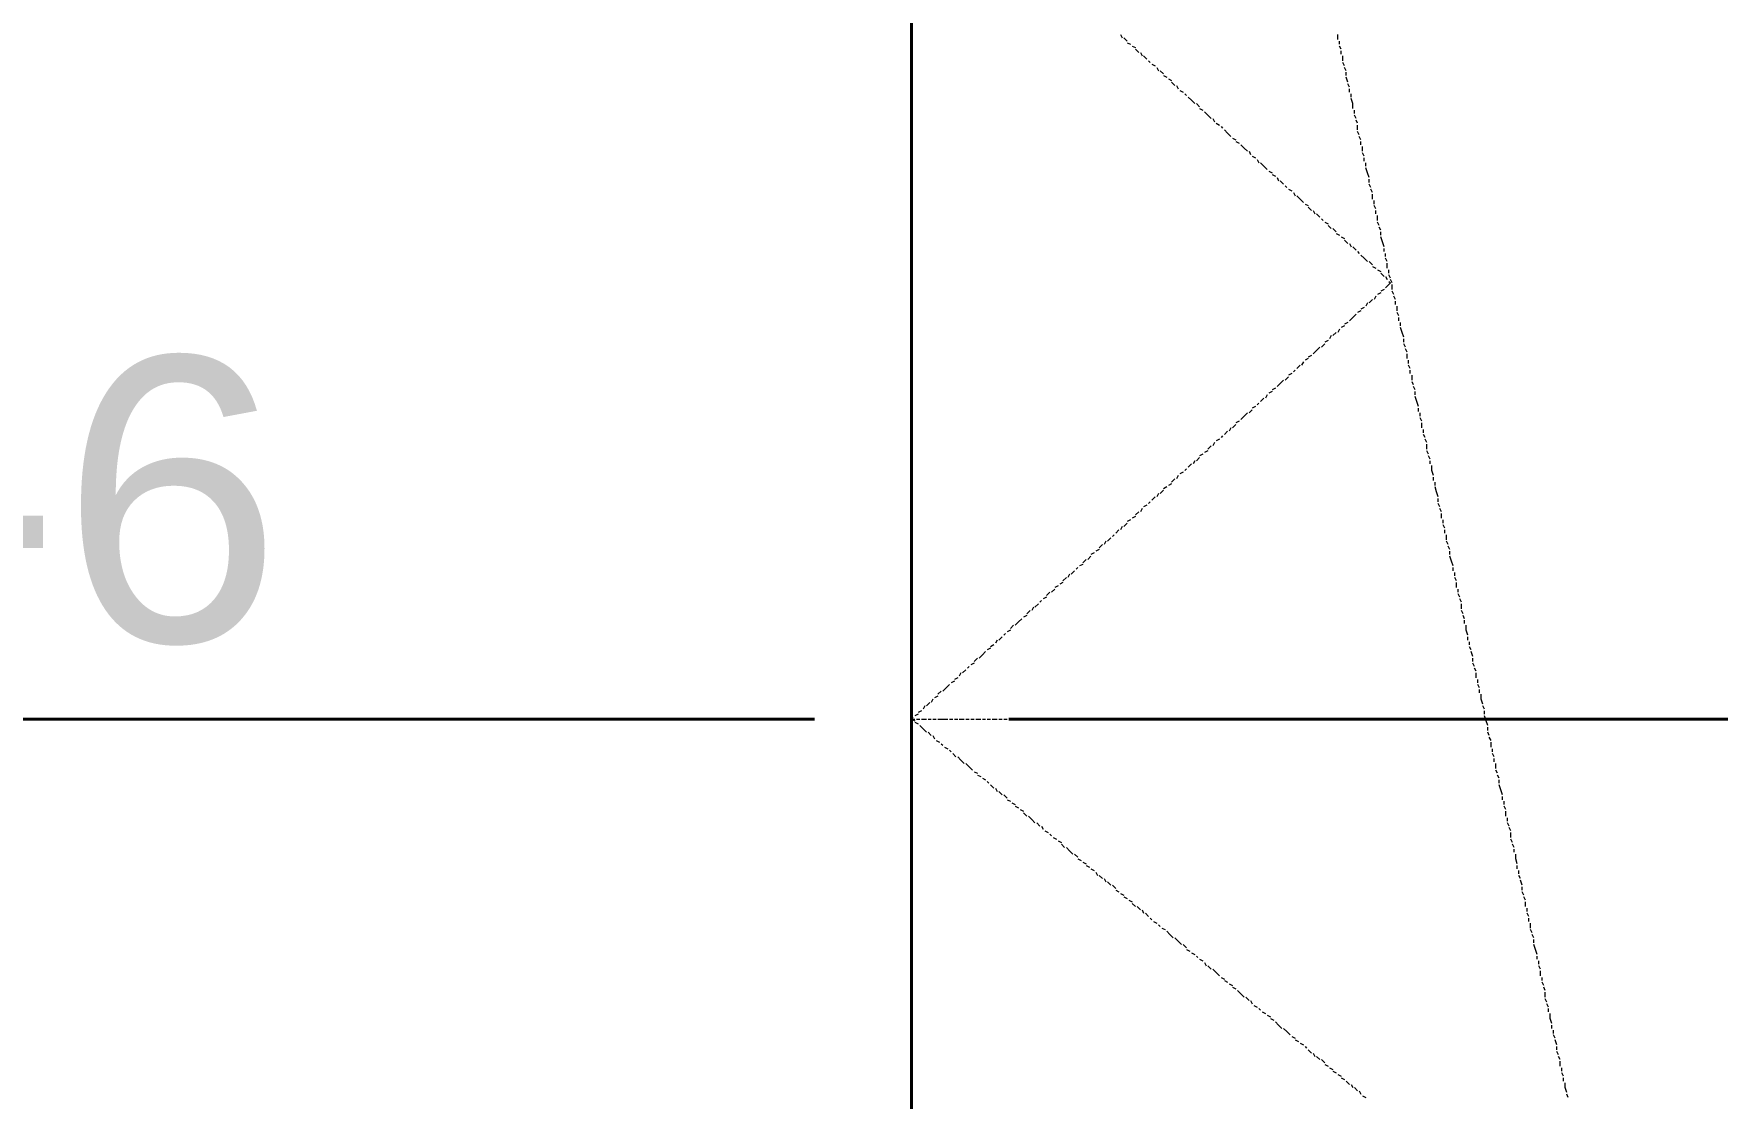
# Model space of a CAD drawing. Extents: x 8 to 21351, y 0 to 420.
# Drawn here: x 15680.71 to 15702.36, y 235.93 to 249.63 of the extents above; entities that cross this region are included whole.
import ezdxf

# ---------------------------------------------------------------- set-up
doc = ezdxf.new("R2010")
doc.units = 0
doc.styles.add('TEYPDFCAD_TEXT', font='arial.ttf')

msp = doc.modelspace()

# ---------------------------------------------------------------- linework, layer by layer
at = {"color": 7, "lineweight": 40}
for p, q in [((15692.001, 262.065), (15692.001, 174.561)), ((15690.752, 240.813), (15663.257, 240.813)), ((15720.745, 240.813), (15693.25, 240.813))]:
    msp.add_line(p, q, dxfattribs=at)
at = {"color": 7, "lineweight": 5}
for p, q in [((15692.001, 249.597), (15692.001, 249.64)), ((15692.001, 249.513), (15692.001, 249.576)), ((15692.001, 249.449), (15692.001, 249.492)), ((15692.001, 249.386), (15692.001, 249.428)), ((15694.689, 249.619), (15694.71, 249.576)), ((15694.731, 249.576), (15694.774, 249.534)), ((15694.774, 249.513), (15694.816, 249.492)), ((15694.837, 249.47), (15694.88, 249.449)), ((15694.88, 249.428), (15694.922, 249.386)), ((15697.483, 249.555), (15697.483, 249.619)), ((15697.504, 249.492), (15697.504, 249.534)), ((15697.525, 249.428), (15697.504, 249.47)), ((15692.001, 249.301), (15692.001, 249.364)), ((15692.001, 249.238), (15692.001, 249.28)), ((15692.001, 249.174), (15692.001, 249.216)), ((15694.943, 249.386), (15694.964, 249.343)), ((15694.985, 249.343), (15695.028, 249.301)), ((15695.049, 249.28), (15695.07, 249.259)), ((15695.091, 249.238), (15695.134, 249.216)), ((15695.155, 249.195), (15695.176, 249.153)), ((15697.525, 249.364), (15697.525, 249.407)), ((15697.547, 249.28), (15697.547, 249.343)), ((15697.568, 249.216), (15697.547, 249.259)), ((15697.589, 249.153), (15697.568, 249.195)), ((15692.001, 249.089), (15692.001, 249.153)), ((15692.001, 249.026), (15692.001, 249.089)), ((15692.001, 248.962), (15692.001, 249.005)), ((15695.197, 249.153), (15695.239, 249.111)), ((15695.239, 249.089), (15695.282, 249.068)), ((15695.303, 249.047), (15695.345, 249.026)), ((15695.345, 249.005), (15695.388, 248.962)), ((15697.589, 249.089), (15697.589, 249.132)), ((15697.61, 249.005), (15697.589, 249.068)), ((15697.631, 248.941), (15697.61, 248.983)), ((15692.001, 248.899), (15692.001, 248.941)), ((15692.001, 248.814), (15692.001, 248.878)), ((15692.001, 248.751), (15692.001, 248.793)), ((15695.409, 248.962), (15695.43, 248.92)), ((15695.451, 248.899), (15695.493, 248.878)), ((15695.515, 248.857), (15695.536, 248.835)), ((15695.557, 248.814), (15695.599, 248.772)), ((15695.599, 248.772), (15695.642, 248.729)), ((15697.631, 248.878), (15697.631, 248.92)), ((15697.652, 248.814), (15697.652, 248.857)), ((15697.674, 248.729), (15697.652, 248.793)), ((15692.001, 248.687), (15692.001, 248.729)), ((15692.001, 248.602), (15692.001, 248.666)), ((15692.001, 248.539), (15692.001, 248.581)), ((15695.663, 248.729), (15695.705, 248.687)), ((15695.705, 248.666), (15695.747, 248.645)), ((15695.769, 248.624), (15695.811, 248.581)), ((15695.811, 248.581), (15695.853, 248.539)), ((15697.674, 248.666), (15697.674, 248.729)), ((15697.695, 248.602), (15697.695, 248.645)), ((15697.716, 248.539), (15697.695, 248.581)), ((15692.001, 248.476), (15692.001, 248.518)), ((15692.001, 248.391), (15692.001, 248.454)), ((15692.001, 248.327), (15692.001, 248.37)), ((15695.874, 248.539), (15695.896, 248.497)), ((15695.917, 248.476), (15695.959, 248.454)), ((15695.98, 248.433), (15696.001, 248.412)), ((15696.023, 248.391), (15696.065, 248.349)), ((15696.065, 248.349), (15696.107, 248.306)), ((15697.737, 248.476), (15697.716, 248.518)), ((15697.737, 248.391), (15697.737, 248.454)), ((15697.758, 248.327), (15697.737, 248.37)), ((15692.001, 248.264), (15692.001, 248.306)), ((15692.001, 248.179), (15692.001, 248.243)), ((15692.001, 248.116), (15692.001, 248.179)), ((15696.128, 248.285), (15696.171, 248.264)), ((15696.171, 248.243), (15696.213, 248.221)), ((15696.234, 248.2), (15696.277, 248.158)), ((15696.277, 248.158), (15696.319, 248.116)), ((15696.34, 248.116), (15696.361, 248.073)), ((15697.779, 248.264), (15697.758, 248.306)), ((15697.779, 248.2), (15697.779, 248.243)), ((15697.801, 248.116), (15697.801, 248.179)), ((15692.001, 248.052), (15692.001, 248.095)), ((15692.001, 247.989), (15692.001, 248.031)), ((15692.001, 247.904), (15692.001, 247.968)), ((15696.382, 248.052), (15696.425, 248.031)), ((15696.446, 248.01), (15696.467, 247.968)), ((15696.488, 247.968), (15696.531, 247.925)), ((15696.531, 247.925), (15696.573, 247.883)), ((15697.822, 248.052), (15697.801, 248.095)), ((15697.822, 247.989), (15697.822, 248.031)), ((15697.843, 247.925), (15697.843, 247.968)), ((15697.864, 247.84), (15697.843, 247.904)), ((15692.001, 247.84), (15692.001, 247.883)), ((15692.001, 247.777), (15692.001, 247.819)), ((15692.001, 247.692), (15692.001, 247.756)), ((15696.594, 247.862), (15696.636, 247.84)), ((15696.636, 247.819), (15696.679, 247.798)), ((15696.7, 247.777), (15696.721, 247.735)), ((15696.742, 247.735), (15696.785, 247.692)), ((15697.885, 247.777), (15697.864, 247.84)), ((15697.885, 247.714), (15697.885, 247.756)), ((15697.906, 247.65), (15697.885, 247.692)), ((15692.001, 247.629), (15692.001, 247.671)), ((15692.001, 247.565), (15692.001, 247.608)), ((15692.001, 247.481), (15692.001, 247.544)), ((15696.806, 247.671), (15696.827, 247.65)), ((15696.848, 247.629), (15696.89, 247.608)), ((15696.912, 247.586), (15696.933, 247.544)), ((15696.954, 247.544), (15696.996, 247.502)), ((15696.996, 247.502), (15697.039, 247.459)), ((15697.928, 247.586), (15697.906, 247.629)), ((15697.928, 247.502), (15697.928, 247.565)), ((15697.949, 247.438), (15697.949, 247.481)), ((15692.001, 247.417), (15692.001, 247.459)), ((15692.001, 247.354), (15692.001, 247.396)), ((15692.001, 247.269), (15692.001, 247.333)), ((15692.001, 247.206), (15692.001, 247.269)), ((15697.06, 247.438), (15697.102, 247.417)), ((15697.102, 247.396), (15697.144, 247.354)), ((15697.166, 247.354), (15697.187, 247.311)), ((15697.208, 247.311), (15697.25, 247.269)), ((15697.271, 247.248), (15697.293, 247.227)), ((15697.97, 247.375), (15697.949, 247.417)), ((15697.97, 247.311), (15697.97, 247.354)), ((15697.991, 247.227), (15697.991, 247.29)), ((15692.001, 247.142), (15692.001, 247.184)), ((15692.001, 247.078), (15692.001, 247.121)), ((15692.001, 246.994), (15692.001, 247.057)), ((15697.314, 247.206), (15697.356, 247.184)), ((15697.356, 247.163), (15697.398, 247.121)), ((15697.42, 247.121), (15697.462, 247.078)), ((15697.462, 247.057), (15697.504, 247.036)), ((15698.012, 247.163), (15697.991, 247.206)), ((15698.033, 247.1), (15698.012, 247.142)), ((15698.033, 247.036), (15698.033, 247.078)), ((15692.001, 246.93), (15692.001, 246.973)), ((15692.001, 246.867), (15692.001, 246.909)), ((15692.001, 246.782), (15692.001, 246.846)), ((15697.525, 247.015), (15697.568, 246.994)), ((15697.568, 246.973), (15697.61, 246.93)), ((15697.631, 246.93), (15697.652, 246.888)), ((15697.674, 246.888), (15697.716, 246.846)), ((15697.737, 246.825), (15697.758, 246.803)), ((15698.055, 246.952), (15698.033, 247.015)), ((15698.076, 246.888), (15698.055, 246.952)), ((15698.076, 246.825), (15698.076, 246.867)), ((15692.001, 246.719), (15692.001, 246.761)), ((15692.001, 246.655), (15692.001, 246.697)), ((15692.001, 246.571), (15692.001, 246.634)), ((15697.779, 246.782), (15697.822, 246.74)), ((15697.822, 246.74), (15697.864, 246.697)), ((15697.885, 246.697), (15697.928, 246.655)), ((15697.928, 246.634), (15697.97, 246.613)), ((15698.097, 246.761), (15698.097, 246.803)), ((15698.118, 246.697), (15698.097, 246.74)), ((15698.118, 246.613), (15698.118, 246.676)), ((15692.001, 246.507), (15692.001, 246.549)), ((15692.001, 246.443), (15692.001, 246.486)), ((15692.001, 246.359), (15692.001, 246.422)), ((15697.991, 246.592), (15698.033, 246.571)), ((15698.033, 246.549), (15698.076, 246.507)), ((15698.097, 246.507), (15698.118, 246.465)), ((15698.139, 246.401), (15698.097, 246.359)), ((15698.139, 246.549), (15698.139, 246.592)), ((15698.16, 246.486), (15698.139, 246.528)), ((15698.139, 246.443), (15698.16, 246.422)), ((15698.16, 246.422), (15698.139, 246.401)), ((15698.182, 246.422), (15698.16, 246.465)), ((15698.182, 246.338), (15698.182, 246.401)), ((15692.001, 246.295), (15692.001, 246.359)), ((15692.001, 246.232), (15692.001, 246.274)), ((15692.001, 246.168), (15692.001, 246.211)), ((15697.864, 246.168), (15697.843, 246.126)), ((15697.928, 246.211), (15697.885, 246.168)), ((15697.97, 246.253), (15697.949, 246.211)), ((15698.033, 246.295), (15697.991, 246.274)), ((15698.076, 246.338), (15698.033, 246.316)), ((15698.203, 246.274), (15698.182, 246.316)), ((15698.224, 246.211), (15698.203, 246.253)), ((15698.224, 246.147), (15698.224, 246.19)), ((15692.001, 246.084), (15692.001, 246.147)), ((15692.001, 246.02), (15692.001, 246.062)), ((15692.001, 245.957), (15692.001, 245.999)), ((15697.674, 245.978), (15697.631, 245.935)), ((15697.716, 246.02), (15697.674, 245.978)), ((15697.779, 246.062), (15697.737, 246.041)), ((15697.822, 246.105), (15697.779, 246.084)), ((15698.245, 246.062), (15698.245, 246.126)), ((15698.266, 245.999), (15698.245, 246.041)), ((15698.266, 245.935), (15698.266, 245.978)), ((15692.001, 245.872), (15692.001, 245.935)), ((15692.001, 245.809), (15692.001, 245.851)), ((15692.001, 245.745), (15692.001, 245.787)), ((15697.398, 245.745), (15697.377, 245.703)), ((15697.462, 245.787), (15697.42, 245.745)), ((15697.504, 245.83), (15697.483, 245.787)), ((15697.568, 245.872), (15697.525, 245.851)), ((15697.61, 245.914), (15697.568, 245.893)), ((15698.287, 245.872), (15698.287, 245.914)), ((15698.309, 245.787), (15698.287, 245.851)), ((15698.33, 245.724), (15698.309, 245.787)), ((15692.001, 245.66), (15692.001, 245.724)), ((15692.001, 245.597), (15692.001, 245.639)), ((15692.001, 245.533), (15692.001, 245.576)), ((15692.001, 245.449), (15692.001, 245.512)), ((15697.208, 245.554), (15697.166, 245.512)), ((15697.25, 245.597), (15697.208, 245.554)), ((15697.314, 245.639), (15697.271, 245.597)), ((15697.356, 245.681), (15697.314, 245.66)), ((15698.33, 245.66), (15698.33, 245.703)), ((15698.351, 245.597), (15698.33, 245.639)), ((15698.372, 245.533), (15698.351, 245.576)), ((15698.372, 245.449), (15698.372, 245.512)), ((15692.001, 245.385), (15692.001, 245.449)), ((15692.001, 245.322), (15692.001, 245.364)), ((15692.001, 245.258), (15692.001, 245.3)), ((15696.933, 245.3), (15696.912, 245.279)), ((15696.996, 245.364), (15696.954, 245.322)), ((15697.039, 245.406), (15697.017, 245.364)), ((15697.102, 245.449), (15697.06, 245.428)), ((15697.144, 245.491), (15697.102, 245.47)), ((15698.393, 245.385), (15698.393, 245.428)), ((15698.414, 245.322), (15698.393, 245.364)), ((15698.414, 245.258), (15698.414, 245.3)), ((15692.001, 245.173), (15692.001, 245.237)), ((15692.001, 245.11), (15692.001, 245.152)), ((15692.001, 245.047), (15692.001, 245.089)), ((15696.742, 245.131), (15696.7, 245.089)), ((15696.785, 245.173), (15696.742, 245.131)), ((15696.848, 245.216), (15696.806, 245.173)), ((15696.89, 245.258), (15696.848, 245.237)), ((15698.436, 245.173), (15698.436, 245.237)), ((15698.457, 245.11), (15698.436, 245.152)), ((15698.478, 245.047), (15698.457, 245.089)), ((15692.001, 244.962), (15692.001, 245.025)), ((15692.001, 244.898), (15692.001, 244.941)), ((15692.001, 244.835), (15692.001, 244.877)), ((15696.467, 244.877), (15696.446, 244.856)), ((15696.531, 244.941), (15696.488, 244.898)), ((15696.573, 244.983), (15696.552, 244.941)), ((15696.636, 245.025), (15696.594, 245.004)), ((15696.679, 245.068), (15696.636, 245.047)), ((15698.478, 244.983), (15698.478, 245.025)), ((15698.499, 244.898), (15698.478, 244.962)), ((15698.52, 244.835), (15698.499, 244.898)), ((15692.001, 244.75), (15692.001, 244.814)), ((15692.001, 244.687), (15692.001, 244.729)), ((15692.001, 244.623), (15692.001, 244.666)), ((15696.277, 244.708), (15696.234, 244.666)), ((15696.319, 244.75), (15696.277, 244.708)), ((15696.382, 244.792), (15696.34, 244.75)), ((15696.425, 244.835), (15696.382, 244.814)), ((15698.52, 244.771), (15698.52, 244.814)), ((15698.541, 244.708), (15698.541, 244.75)), ((15698.563, 244.644), (15698.541, 244.687)), ((15692.001, 244.538), (15692.001, 244.602)), ((15692.001, 244.475), (15692.001, 244.538)), ((15692.001, 244.411), (15692.001, 244.454)), ((15696.001, 244.454), (15695.98, 244.433)), ((15696.065, 244.517), (15696.023, 244.475)), ((15696.107, 244.56), (15696.086, 244.517)), ((15696.171, 244.602), (15696.128, 244.56)), ((15696.213, 244.644), (15696.171, 244.623)), ((15698.563, 244.56), (15698.563, 244.623)), ((15698.584, 244.496), (15698.584, 244.538)), ((15698.605, 244.433), (15698.584, 244.475)), ((15692.001, 244.348), (15692.001, 244.39)), ((15692.001, 244.263), (15692.001, 244.327)), ((15692.001, 244.2), (15692.001, 244.242)), ((15695.747, 244.221), (15695.705, 244.2)), ((15695.811, 244.263), (15695.769, 244.242)), ((15695.853, 244.327), (15695.811, 244.285)), ((15695.896, 244.369), (15695.874, 244.327)), ((15695.959, 244.411), (15695.917, 244.39)), ((15698.626, 244.369), (15698.605, 244.411)), ((15698.626, 244.285), (15698.626, 244.348)), ((15698.647, 244.221), (15698.626, 244.263)), ((15692.001, 244.136), (15692.001, 244.179)), ((15692.001, 244.052), (15692.001, 244.115)), ((15692.001, 243.988), (15692.001, 244.03)), ((15695.536, 244.03), (15695.515, 244.009)), ((15695.599, 244.094), (15695.557, 244.052)), ((15695.642, 244.136), (15695.62, 244.094)), ((15695.705, 244.179), (15695.663, 244.136)), ((15698.668, 244.157), (15698.647, 244.2)), ((15698.668, 244.094), (15698.668, 244.136)), ((15698.69, 244.009), (15698.69, 244.073)), ((15698.711, 243.946), (15698.69, 244.009)), ((15692.001, 243.925), (15692.001, 243.967)), ((15692.001, 243.84), (15692.001, 243.904)), ((15692.001, 243.776), (15692.001, 243.819)), ((15695.282, 243.798), (15695.239, 243.776)), ((15695.345, 243.84), (15695.303, 243.819)), ((15695.388, 243.904), (15695.345, 243.861)), ((15695.43, 243.946), (15695.409, 243.904)), ((15695.493, 243.988), (15695.451, 243.967)), ((15698.711, 243.882), (15698.711, 243.925)), ((15698.732, 243.819), (15698.732, 243.861)), ((15698.753, 243.734), (15698.732, 243.798)), ((15692.001, 243.713), (15692.001, 243.755)), ((15692.001, 243.628), (15692.001, 243.692)), ((15692.001, 243.565), (15692.001, 243.628)), ((15695.028, 243.565), (15694.985, 243.544)), ((15695.07, 243.607), (15695.049, 243.586)), ((15695.134, 243.671), (15695.091, 243.628)), ((15695.176, 243.713), (15695.155, 243.671)), ((15695.239, 243.755), (15695.197, 243.713)), ((15698.774, 243.671), (15698.753, 243.734)), ((15698.774, 243.607), (15698.774, 243.649)), ((15698.795, 243.544), (15698.774, 243.586)), ((15692.001, 243.501), (15692.001, 243.544)), ((15692.001, 243.438), (15692.001, 243.48)), ((15692.001, 243.353), (15692.001, 243.417)), ((15694.816, 243.374), (15694.774, 243.353)), ((15694.88, 243.417), (15694.837, 243.395)), ((15694.922, 243.48), (15694.88, 243.438)), ((15694.964, 243.523), (15694.943, 243.48)), ((15698.817, 243.48), (15698.795, 243.523)), ((15698.817, 243.395), (15698.817, 243.459)), ((15698.838, 243.332), (15698.838, 243.374)), ((15692.001, 243.29), (15692.001, 243.332)), ((15692.001, 243.226), (15692.001, 243.268)), ((15692.001, 243.142), (15692.001, 243.205)), ((15694.562, 243.142), (15694.52, 243.099)), ((15694.604, 243.184), (15694.583, 243.163)), ((15694.668, 243.247), (15694.626, 243.205)), ((15694.71, 243.29), (15694.689, 243.247)), ((15694.774, 243.332), (15694.731, 243.29)), ((15698.859, 243.268), (15698.838, 243.311)), ((15698.859, 243.205), (15698.859, 243.247)), ((15698.88, 243.12), (15698.88, 243.184)), ((15692.001, 243.078), (15692.001, 243.12)), ((15692.001, 243.014), (15692.001, 243.057)), ((15692.001, 242.93), (15692.001, 242.993)), ((15694.35, 242.951), (15694.308, 242.93)), ((15694.414, 242.993), (15694.372, 242.972)), ((15694.456, 243.057), (15694.414, 243.014)), ((15694.499, 243.099), (15694.477, 243.057)), ((15698.901, 243.057), (15698.88, 243.099)), ((15698.922, 242.993), (15698.901, 243.036)), ((15698.922, 242.93), (15698.922, 242.972)), ((15692.001, 242.866), (15692.001, 242.909)), ((15692.001, 242.803), (15692.001, 242.845)), ((15692.001, 242.718), (15692.001, 242.782)), ((15692.001, 242.655), (15692.001, 242.718)), ((15694.096, 242.718), (15694.054, 242.676)), ((15694.139, 242.761), (15694.118, 242.739)), ((15694.202, 242.803), (15694.16, 242.782)), ((15694.245, 242.866), (15694.202, 242.824)), ((15694.308, 242.909), (15694.266, 242.866)), ((15698.944, 242.845), (15698.922, 242.909)), ((15698.965, 242.782), (15698.944, 242.845)), ((15698.965, 242.718), (15698.965, 242.761)), ((15698.986, 242.655), (15698.986, 242.697)), ((15692.001, 242.591), (15692.001, 242.633)), ((15692.001, 242.528), (15692.001, 242.57)), ((15692.001, 242.443), (15692.001, 242.506)), ((15693.842, 242.485), (15693.8, 242.443)), ((15693.885, 242.528), (15693.842, 242.506)), ((15693.948, 242.57), (15693.906, 242.549)), ((15693.991, 242.633), (15693.948, 242.591)), ((15694.033, 242.676), (15694.012, 242.633)), ((15699.007, 242.591), (15698.986, 242.633)), ((15699.007, 242.506), (15699.007, 242.57)), ((15699.028, 242.443), (15699.028, 242.485)), ((15692.001, 242.38), (15692.001, 242.422)), ((15692.001, 242.316), (15692.001, 242.358)), ((15692.001, 242.231), (15692.001, 242.295)), ((15693.631, 242.295), (15693.588, 242.252)), ((15693.673, 242.337), (15693.652, 242.316)), ((15693.737, 242.38), (15693.694, 242.358)), ((15693.779, 242.443), (15693.737, 242.401)), ((15699.049, 242.38), (15699.028, 242.422)), ((15699.071, 242.316), (15699.049, 242.358)), ((15699.071, 242.231), (15699.071, 242.295)), ((15692.001, 242.168), (15692.001, 242.21)), ((15692.001, 242.104), (15692.001, 242.147)), ((15692.001, 242.02), (15692.001, 242.083)), ((15693.377, 242.062), (15693.334, 242.02)), ((15693.419, 242.104), (15693.377, 242.062)), ((15693.483, 242.147), (15693.44, 242.125)), ((15693.525, 242.21), (15693.483, 242.168)), ((15693.567, 242.252), (15693.546, 242.21)), ((15699.092, 242.168), (15699.071, 242.21)), ((15699.113, 242.104), (15699.092, 242.147)), ((15699.113, 242.041), (15699.113, 242.083)), ((15692.001, 241.956), (15692.001, 241.999)), ((15692.001, 241.893), (15692.001, 241.935)), ((15692.001, 241.808), (15692.001, 241.871)), ((15693.165, 241.871), (15693.123, 241.829)), ((15693.207, 241.914), (15693.186, 241.893)), ((15693.271, 241.956), (15693.229, 241.935)), ((15693.313, 242.02), (15693.271, 241.977)), ((15699.134, 241.956), (15699.134, 242.02)), ((15699.155, 241.893), (15699.134, 241.956)), ((15699.155, 241.829), (15699.155, 241.871)), ((15692.001, 241.744), (15692.001, 241.808)), ((15692.001, 241.681), (15692.001, 241.723)), ((15692.001, 241.618), (15692.001, 241.66)), ((15692.911, 241.639), (15692.869, 241.596)), ((15692.953, 241.681), (15692.911, 241.639)), ((15693.017, 241.723), (15692.975, 241.702)), ((15693.059, 241.766), (15693.017, 241.744)), ((15693.102, 241.829), (15693.08, 241.787)), ((15699.176, 241.766), (15699.176, 241.808)), ((15699.198, 241.702), (15699.176, 241.744)), ((15699.219, 241.618), (15699.198, 241.681)), ((15692.001, 241.533), (15692.001, 241.596)), ((15692.001, 241.469), (15692.001, 241.512)), ((15692.001, 241.406), (15692.001, 241.448)), ((15692.636, 241.406), (15692.615, 241.363)), ((15692.699, 241.448), (15692.657, 241.406)), ((15692.742, 241.49), (15692.721, 241.469)), ((15692.805, 241.533), (15692.763, 241.512)), ((15692.848, 241.596), (15692.805, 241.554)), ((15699.219, 241.554), (15699.219, 241.596)), ((15699.24, 241.49), (15699.219, 241.533)), ((15699.261, 241.427), (15699.24, 241.469)), ((15699.261, 241.342), (15699.261, 241.406)), ((15692.001, 241.321), (15692.001, 241.385)), ((15692.001, 241.258), (15692.001, 241.3)), ((15692.001, 241.194), (15692.001, 241.236)), ((15692.445, 241.215), (15692.403, 241.173)), ((15692.488, 241.258), (15692.445, 241.215)), ((15692.551, 241.3), (15692.509, 241.279)), ((15692.594, 241.342), (15692.551, 241.321)), ((15699.282, 241.279), (15699.282, 241.321)), ((15699.303, 241.215), (15699.282, 241.258)), ((15699.303, 241.152), (15699.303, 241.194)), ((15692.001, 241.109), (15692.001, 241.173)), ((15692.001, 241.046), (15692.001, 241.088)), ((15692.001, 240.982), (15692.001, 241.025)), ((15692.17, 240.982), (15692.149, 240.94)), ((15692.234, 241.025), (15692.191, 240.982)), ((15692.276, 241.067), (15692.255, 241.025)), ((15692.34, 241.109), (15692.297, 241.088)), ((15692.382, 241.173), (15692.34, 241.131)), ((15699.325, 241.067), (15699.325, 241.131)), ((15699.346, 241.004), (15699.325, 241.067)), ((15699.367, 240.94), (15699.346, 240.982)), ((15692.001, 240.898), (15692.001, 240.961)), ((15692.001, 240.834), (15692.001, 240.898)), ((15692.022, 240.834), (15692.001, 240.813)), ((15692.001, 240.813), (15692.043, 240.813)), ((15692.001, 240.813), (15692.043, 240.792)), ((15692.001, 240.771), (15692.001, 240.813)), ((15692.001, 240.707), (15692.001, 240.75)), ((15692.086, 240.877), (15692.043, 240.856)), ((15692.043, 240.771), (15692.086, 240.75)), ((15692.064, 240.813), (15692.107, 240.813)), ((15692.128, 240.919), (15692.086, 240.898)), ((15692.128, 240.813), (15692.191, 240.813)), ((15692.213, 240.813), (15692.255, 240.813)), ((15692.276, 240.813), (15692.318, 240.813)), ((15692.34, 240.813), (15692.403, 240.813)), ((15692.403, 240.813), (15692.467, 240.813)), ((15692.488, 240.813), (15692.53, 240.813)), ((15692.551, 240.813), (15692.594, 240.813)), ((15692.615, 240.813), (15692.678, 240.813)), ((15692.699, 240.813), (15692.742, 240.813)), ((15692.763, 240.813), (15692.805, 240.813)), ((15692.826, 240.813), (15692.89, 240.813)), ((15692.911, 240.813), (15692.953, 240.813)), ((15692.975, 240.813), (15693.017, 240.813)), ((15693.038, 240.813), (15693.102, 240.813)), ((15693.123, 240.813), (15693.165, 240.813)), ((15693.186, 240.813), (15693.229, 240.813)), ((15693.25, 240.813), (15693.313, 240.813)), ((15693.313, 240.813), (15693.377, 240.813)), ((15693.398, 240.813), (15693.44, 240.813)), ((15693.461, 240.813), (15693.504, 240.813)), ((15693.525, 240.813), (15693.588, 240.813)), ((15693.61, 240.813), (15693.652, 240.813)), ((15693.673, 240.813), (15693.715, 240.813)), ((15693.737, 240.813), (15693.8, 240.813)), ((15693.821, 240.813), (15693.864, 240.813)), ((15693.885, 240.813), (15693.927, 240.813)), ((15693.948, 240.813), (15694.012, 240.813)), ((15694.033, 240.813), (15694.075, 240.813)), ((15694.096, 240.813), (15694.139, 240.813)), ((15694.16, 240.813), (15694.202, 240.813)), ((15694.223, 240.813), (15694.287, 240.813)), ((15694.308, 240.813), (15694.35, 240.813)), ((15694.372, 240.813), (15694.414, 240.813)), ((15694.435, 240.813), (15694.499, 240.813)), ((15694.52, 240.813), (15694.562, 240.813)), ((15694.583, 240.813), (15694.626, 240.813)), ((15694.647, 240.813), (15694.71, 240.813)), ((15694.731, 240.813), (15694.774, 240.813)), ((15694.795, 240.813), (15694.837, 240.813)), ((15694.858, 240.813), (15694.922, 240.813)), ((15694.943, 240.813), (15694.985, 240.813)), ((15695.007, 240.813), (15695.049, 240.813)), ((15695.07, 240.813), (15695.112, 240.813)), ((15695.134, 240.813), (15695.197, 240.813)), ((15695.218, 240.813), (15695.261, 240.813)), ((15695.282, 240.813), (15695.324, 240.813)), ((15695.345, 240.813), (15695.409, 240.813)), ((15695.43, 240.813), (15695.472, 240.813)), ((15695.493, 240.813), (15695.536, 240.813)), ((15695.557, 240.813), (15695.62, 240.813)), ((15695.642, 240.813), (15695.684, 240.813)), ((15695.705, 240.813), (15695.747, 240.813)), ((15695.769, 240.813), (15695.832, 240.813)), ((15695.853, 240.813), (15695.896, 240.813)), ((15695.917, 240.813), (15695.959, 240.813)), ((15695.98, 240.813), (15696.023, 240.813)), ((15696.044, 240.813), (15696.107, 240.813)), ((15696.128, 240.813), (15696.171, 240.813)), ((15696.192, 240.813), (15696.234, 240.813)), ((15696.255, 240.813), (15696.319, 240.813)), ((15696.34, 240.813), (15696.382, 240.813)), ((15696.404, 240.813), (15696.446, 240.813)), ((15696.467, 240.813), (15696.531, 240.813)), ((15696.552, 240.813), (15696.594, 240.813)), ((15696.615, 240.813), (15696.658, 240.813)), ((15696.679, 240.813), (15696.742, 240.813)), ((15696.742, 240.813), (15696.806, 240.813)), ((15696.827, 240.813), (15696.869, 240.813)), ((15696.89, 240.813), (15696.933, 240.813)), ((15696.954, 240.813), (15697.017, 240.813)), ((15697.039, 240.813), (15697.081, 240.813)), ((15697.102, 240.813), (15697.144, 240.813)), ((15697.166, 240.813), (15697.229, 240.813)), ((15697.25, 240.813), (15697.293, 240.813)), ((15697.314, 240.813), (15697.356, 240.813)), ((15697.377, 240.813), (15697.441, 240.813)), ((15697.462, 240.813), (15697.504, 240.813)), ((15697.525, 240.813), (15697.568, 240.813)), ((15697.589, 240.813), (15697.652, 240.813)), ((15697.652, 240.813), (15697.716, 240.813)), ((15697.737, 240.813), (15697.779, 240.813)), ((15697.801, 240.813), (15697.843, 240.813)), ((15697.864, 240.813), (15697.928, 240.813)), ((15697.949, 240.813), (15697.991, 240.813)), ((15698.012, 240.813), (15698.055, 240.813)), ((15698.076, 240.813), (15698.139, 240.813)), ((15698.16, 240.813), (15698.203, 240.813)), ((15698.224, 240.813), (15698.266, 240.813)), ((15698.287, 240.813), (15698.351, 240.813)), ((15698.372, 240.813), (15698.414, 240.813)), ((15698.436, 240.813), (15698.478, 240.813)), ((15698.499, 240.813), (15698.563, 240.813)), ((15698.563, 240.813), (15698.626, 240.813)), ((15698.647, 240.813), (15698.69, 240.813)), ((15698.711, 240.813), (15698.753, 240.813)), ((15698.774, 240.813), (15698.838, 240.813)), ((15698.859, 240.813), (15698.901, 240.813)), ((15698.922, 240.813), (15698.965, 240.813)), ((15698.986, 240.813), (15699.049, 240.813)), ((15699.071, 240.813), (15699.113, 240.813)), ((15699.134, 240.813), (15699.176, 240.813)), ((15699.198, 240.813), (15699.261, 240.813)), ((15699.282, 240.813), (15699.325, 240.813)), ((15699.346, 240.813), (15699.388, 240.813)), ((15699.367, 240.877), (15699.367, 240.919)), ((15699.388, 240.792), (15699.367, 240.856)), ((15699.409, 240.728), (15699.388, 240.792)), ((15692.001, 240.623), (15692.001, 240.686)), ((15692.001, 240.559), (15692.001, 240.601)), ((15692.001, 240.496), (15692.001, 240.538)), ((15692.107, 240.728), (15692.149, 240.686)), ((15692.149, 240.686), (15692.191, 240.644)), ((15692.213, 240.644), (15692.255, 240.601)), ((15692.276, 240.601), (15692.297, 240.559)), ((15692.318, 240.538), (15692.361, 240.517)), ((15699.409, 240.665), (15699.409, 240.707)), ((15699.43, 240.601), (15699.409, 240.644)), ((15699.452, 240.538), (15699.43, 240.58)), ((15692.001, 240.411), (15692.001, 240.475)), ((15692.001, 240.347), (15692.001, 240.39)), ((15692.001, 240.284), (15692.001, 240.326)), ((15692.382, 240.496), (15692.403, 240.475)), ((15692.424, 240.453), (15692.467, 240.432)), ((15692.488, 240.411), (15692.509, 240.39)), ((15692.53, 240.369), (15692.572, 240.326)), ((15692.594, 240.326), (15692.636, 240.284)), ((15699.452, 240.453), (15699.452, 240.517)), ((15699.473, 240.39), (15699.473, 240.432)), ((15699.494, 240.326), (15699.473, 240.369)), ((15692.001, 240.199), (15692.001, 240.263)), ((15692.001, 240.136), (15692.001, 240.178)), ((15692.001, 240.072), (15692.001, 240.115)), ((15692.636, 240.284), (15692.678, 240.242)), ((15692.699, 240.242), (15692.742, 240.199)), ((15692.742, 240.199), (15692.784, 240.157)), ((15692.805, 240.136), (15692.848, 240.115)), ((15699.494, 240.263), (15699.494, 240.305)), ((15699.515, 240.178), (15699.515, 240.242)), ((15699.536, 240.115), (15699.515, 240.157)), ((15692.001, 239.988), (15692.001, 240.051)), ((15692.001, 239.924), (15692.001, 239.988)), ((15692.001, 239.861), (15692.001, 239.903)), ((15692.848, 240.093), (15692.89, 240.072)), ((15692.911, 240.051), (15692.953, 240.03)), ((15692.975, 240.009), (15692.996, 239.988)), ((15693.017, 239.966), (15693.059, 239.924)), ((15693.08, 239.924), (15693.102, 239.882)), ((15699.557, 240.051), (15699.536, 240.093)), ((15699.557, 239.988), (15699.557, 240.03)), ((15699.579, 239.903), (15699.557, 239.966)), ((15699.6, 239.839), (15699.579, 239.903)), ((15692.001, 239.797), (15692.001, 239.839)), ((15692.001, 239.713), (15692.001, 239.776)), ((15692.001, 239.649), (15692.001, 239.691)), ((15693.123, 239.882), (15693.165, 239.839)), ((15693.186, 239.839), (15693.229, 239.797)), ((15693.229, 239.776), (15693.271, 239.755)), ((15693.292, 239.734), (15693.334, 239.713)), ((15693.334, 239.691), (15693.377, 239.67)), ((15699.6, 239.776), (15699.6, 239.818)), ((15699.621, 239.713), (15699.621, 239.755)), ((15699.642, 239.649), (15699.621, 239.691)), ((15692.001, 239.585), (15692.001, 239.628)), ((15692.001, 239.501), (15692.001, 239.564)), ((15692.001, 239.437), (15692.001, 239.48)), ((15693.398, 239.649), (15693.44, 239.628)), ((15693.44, 239.607), (15693.483, 239.564)), ((15693.504, 239.564), (15693.546, 239.522)), ((15693.546, 239.522), (15693.588, 239.48)), ((15693.61, 239.48), (15693.652, 239.437)), ((15699.642, 239.564), (15699.642, 239.628)), ((15699.663, 239.501), (15699.663, 239.543)), ((15699.684, 239.437), (15699.663, 239.48)), ((15692.001, 239.374), (15692.001, 239.416)), ((15692.001, 239.289), (15692.001, 239.353)), ((15692.001, 239.226), (15692.001, 239.268)), ((15693.673, 239.437), (15693.694, 239.395)), ((15693.715, 239.374), (15693.758, 239.353)), ((15693.779, 239.332), (15693.8, 239.31)), ((15693.821, 239.289), (15693.864, 239.268)), ((15693.885, 239.247), (15693.927, 239.226)), ((15699.706, 239.374), (15699.684, 239.416)), ((15699.706, 239.289), (15699.706, 239.353)), ((15699.727, 239.226), (15699.706, 239.268)), ((15692.001, 239.162), (15692.001, 239.204)), ((15692.001, 239.077), (15692.001, 239.141)), ((15692.001, 239.014), (15692.001, 239.077)), ((15693.927, 239.204), (15693.969, 239.162)), ((15693.991, 239.162), (15694.033, 239.12)), ((15694.033, 239.12), (15694.075, 239.077)), ((15694.096, 239.077), (15694.139, 239.035)), ((15699.748, 239.162), (15699.727, 239.204)), ((15699.748, 239.099), (15699.748, 239.141)), ((15699.769, 239.014), (15699.769, 239.077)), ((15692.001, 238.95), (15692.001, 238.993)), ((15692.001, 238.887), (15692.001, 238.929)), ((15692.001, 238.802), (15692.001, 238.866)), ((15694.139, 239.014), (15694.181, 238.993)), ((15694.202, 238.972), (15694.245, 238.95)), ((15694.245, 238.929), (15694.287, 238.908)), ((15694.308, 238.887), (15694.35, 238.866)), ((15694.372, 238.845), (15694.393, 238.802)), ((15694.414, 238.802), (15694.456, 238.76)), ((15699.79, 238.95), (15699.769, 239.014)), ((15699.79, 238.887), (15699.79, 238.929)), ((15699.811, 238.823), (15699.811, 238.866)), ((15699.833, 238.76), (15699.811, 238.802)), ((15692.001, 238.739), (15692.001, 238.781)), ((15692.001, 238.675), (15692.001, 238.718)), ((15692.001, 238.591), (15692.001, 238.654)), ((15694.477, 238.76), (15694.499, 238.718)), ((15694.52, 238.718), (15694.562, 238.675)), ((15694.583, 238.675), (15694.626, 238.633)), ((15694.626, 238.612), (15694.668, 238.591)), ((15699.854, 238.675), (15699.833, 238.739)), ((15699.854, 238.612), (15699.854, 238.654)), ((15699.875, 238.548), (15699.854, 238.591)), ((15692.001, 238.527), (15692.001, 238.57)), ((15692.001, 238.464), (15692.001, 238.506)), ((15692.001, 238.379), (15692.001, 238.442)), ((15694.689, 238.57), (15694.731, 238.548)), ((15694.731, 238.527), (15694.774, 238.506)), ((15694.795, 238.485), (15694.837, 238.464)), ((15694.837, 238.442), (15694.88, 238.4)), ((15694.901, 238.4), (15694.943, 238.358)), ((15699.896, 238.485), (15699.875, 238.527)), ((15699.896, 238.4), (15699.896, 238.464)), ((15699.917, 238.337), (15699.917, 238.379)), ((15692.001, 238.315), (15692.001, 238.358)), ((15692.001, 238.252), (15692.001, 238.294)), ((15692.001, 238.167), (15692.001, 238.231)), ((15692.001, 238.104), (15692.001, 238.167)), ((15694.964, 238.358), (15694.985, 238.315)), ((15695.007, 238.315), (15695.049, 238.273)), ((15695.07, 238.252), (15695.091, 238.231)), ((15695.112, 238.21), (15695.155, 238.188)), ((15695.176, 238.167), (15695.197, 238.146)), ((15699.938, 238.273), (15699.917, 238.315)), ((15699.938, 238.21), (15699.938, 238.252)), ((15699.96, 238.125), (15699.96, 238.188)), ((15692.001, 238.04), (15692.001, 238.083)), ((15692.001, 237.977), (15692.001, 238.019)), ((15692.001, 237.892), (15692.001, 237.956)), ((15695.218, 238.125), (15695.261, 238.104)), ((15695.282, 238.083), (15695.324, 238.04)), ((15695.324, 238.04), (15695.366, 237.998)), ((15695.388, 237.998), (15695.43, 237.956)), ((15695.43, 237.956), (15695.472, 237.913)), ((15699.981, 238.061), (15699.96, 238.104)), ((15700.002, 237.998), (15699.981, 238.04)), ((15700.002, 237.935), (15700.002, 237.977)), ((15692.001, 237.829), (15692.001, 237.871)), ((15692.001, 237.765), (15692.001, 237.808)), ((15692.001, 237.68), (15692.001, 237.744)), ((15695.493, 237.913), (15695.536, 237.871)), ((15695.536, 237.85), (15695.578, 237.829)), ((15695.599, 237.808), (15695.642, 237.786)), ((15695.663, 237.765), (15695.684, 237.744)), ((15695.705, 237.723), (15695.747, 237.702)), ((15700.023, 237.85), (15700.002, 237.913)), ((15700.044, 237.786), (15700.023, 237.85)), ((15700.044, 237.723), (15700.044, 237.765)), ((15692.001, 237.617), (15692.001, 237.659)), ((15692.001, 237.554), (15692.001, 237.596)), ((15692.001, 237.469), (15692.001, 237.532)), ((15695.769, 237.68), (15695.79, 237.638)), ((15695.811, 237.638), (15695.853, 237.596)), ((15695.874, 237.596), (15695.917, 237.554)), ((15695.917, 237.554), (15695.959, 237.511)), ((15700.065, 237.659), (15700.065, 237.702)), ((15700.087, 237.596), (15700.065, 237.638)), ((15700.087, 237.511), (15700.087, 237.575)), ((15692.001, 237.405), (15692.001, 237.448)), ((15692.001, 237.342), (15692.001, 237.384)), ((15692.001, 237.257), (15692.001, 237.321)), ((15695.98, 237.49), (15696.023, 237.469)), ((15696.023, 237.448), (15696.065, 237.427)), ((15696.086, 237.405), (15696.128, 237.384)), ((15696.128, 237.363), (15696.171, 237.342)), ((15696.192, 237.321), (15696.234, 237.278)), ((15700.108, 237.448), (15700.108, 237.49)), ((15700.129, 237.384), (15700.108, 237.427)), ((15700.15, 237.321), (15700.129, 237.363)), ((15700.15, 237.236), (15700.15, 237.299)), ((15692.001, 237.194), (15692.001, 237.257)), ((15692.001, 237.13), (15692.001, 237.173)), ((15692.001, 237.067), (15692.001, 237.109)), ((15696.234, 237.278), (15696.277, 237.236)), ((15696.298, 237.236), (15696.34, 237.194)), ((15696.361, 237.194), (15696.382, 237.151)), ((15696.404, 237.13), (15696.446, 237.109)), ((15696.467, 237.088), (15696.488, 237.067)), ((15700.171, 237.173), (15700.15, 237.215)), ((15700.192, 237.109), (15700.171, 237.151)), ((15700.192, 237.045), (15700.192, 237.088)), ((15692.001, 236.982), (15692.001, 237.045)), ((15692.001, 236.918), (15692.001, 236.961)), ((15692.001, 236.855), (15692.001, 236.897)), ((15696.509, 237.045), (15696.552, 237.024)), ((15696.573, 237.003), (15696.615, 236.982)), ((15696.615, 236.961), (15696.658, 236.94)), ((15696.679, 236.918), (15696.721, 236.876)), ((15696.721, 236.876), (15696.763, 236.834)), ((15700.214, 236.961), (15700.214, 237.024)), ((15700.235, 236.897), (15700.214, 236.961)), ((15700.235, 236.834), (15700.235, 236.876)), ((15692.001, 236.77), (15692.001, 236.834)), ((15692.001, 236.707), (15692.001, 236.749)), ((15692.001, 236.643), (15692.001, 236.686)), ((15696.785, 236.834), (15696.827, 236.792)), ((15696.827, 236.792), (15696.869, 236.749)), ((15696.89, 236.728), (15696.933, 236.707)), ((15696.933, 236.686), (15696.975, 236.665)), ((15696.996, 236.643), (15697.039, 236.622)), ((15700.256, 236.77), (15700.256, 236.813)), ((15700.277, 236.707), (15700.256, 236.749)), ((15700.298, 236.622), (15700.277, 236.686)), ((15692.001, 236.559), (15692.001, 236.622)), ((15692.001, 236.495), (15692.001, 236.537)), ((15692.001, 236.432), (15692.001, 236.474)), ((15697.06, 236.601), (15697.081, 236.58)), ((15697.102, 236.559), (15697.144, 236.516)), ((15697.166, 236.516), (15697.187, 236.474)), ((15697.208, 236.474), (15697.25, 236.432)), ((15697.271, 236.432), (15697.314, 236.389)), ((15700.298, 236.559), (15700.298, 236.601)), ((15700.319, 236.495), (15700.298, 236.537)), ((15700.341, 236.432), (15700.319, 236.474)), ((15692.001, 236.347), (15692.001, 236.411)), ((15692.001, 236.284), (15692.001, 236.347)), ((15692.001, 236.22), (15692.001, 236.262)), ((15697.314, 236.368), (15697.356, 236.347)), ((15697.377, 236.326), (15697.42, 236.305)), ((15697.42, 236.284), (15697.462, 236.262)), ((15697.483, 236.241), (15697.525, 236.22)), ((15700.341, 236.347), (15700.341, 236.411)), ((15700.362, 236.284), (15700.362, 236.326)), ((15700.383, 236.22), (15700.362, 236.262)), ((15692.001, 236.156), (15692.001, 236.199)), ((15692.001, 236.072), (15692.001, 236.135)), ((15692.001, 236.008), (15692.001, 236.051)), ((15692.001, 235.945), (15692.001, 235.987)), ((15697.525, 236.199), (15697.568, 236.178)), ((15697.589, 236.156), (15697.631, 236.114)), ((15697.652, 236.114), (15697.674, 236.072)), ((15697.695, 236.072), (15697.737, 236.03)), ((15697.758, 236.03), (15697.779, 235.987)), ((15700.383, 236.156), (15700.383, 236.199)), ((15700.404, 236.072), (15700.404, 236.135)), ((15700.425, 236.008), (15700.404, 236.072)), ((15700.446, 235.945), (15700.425, 235.987)), ((15697.801, 235.966), (15697.843, 235.945))]:
    msp.add_line(p, q, dxfattribs=at)
at = {"lineweight": 25}
for p, q in [((15692.001, 248.412), (15692.001, 247.417)), ((15692.001, 245.914), (15692.001, 225.912))]:
    msp.add_line(p, q, dxfattribs=at)

# ---------------------------------------------------------------- texts
at = {"color": 7, "style": 'TEYPDFCAD_TEXT'}
msp.add_text('Гс-6', height=3.6618, dxfattribs=at).set_placement((15674.03, 241.808))

doc.saveas('drawing.dxf')
